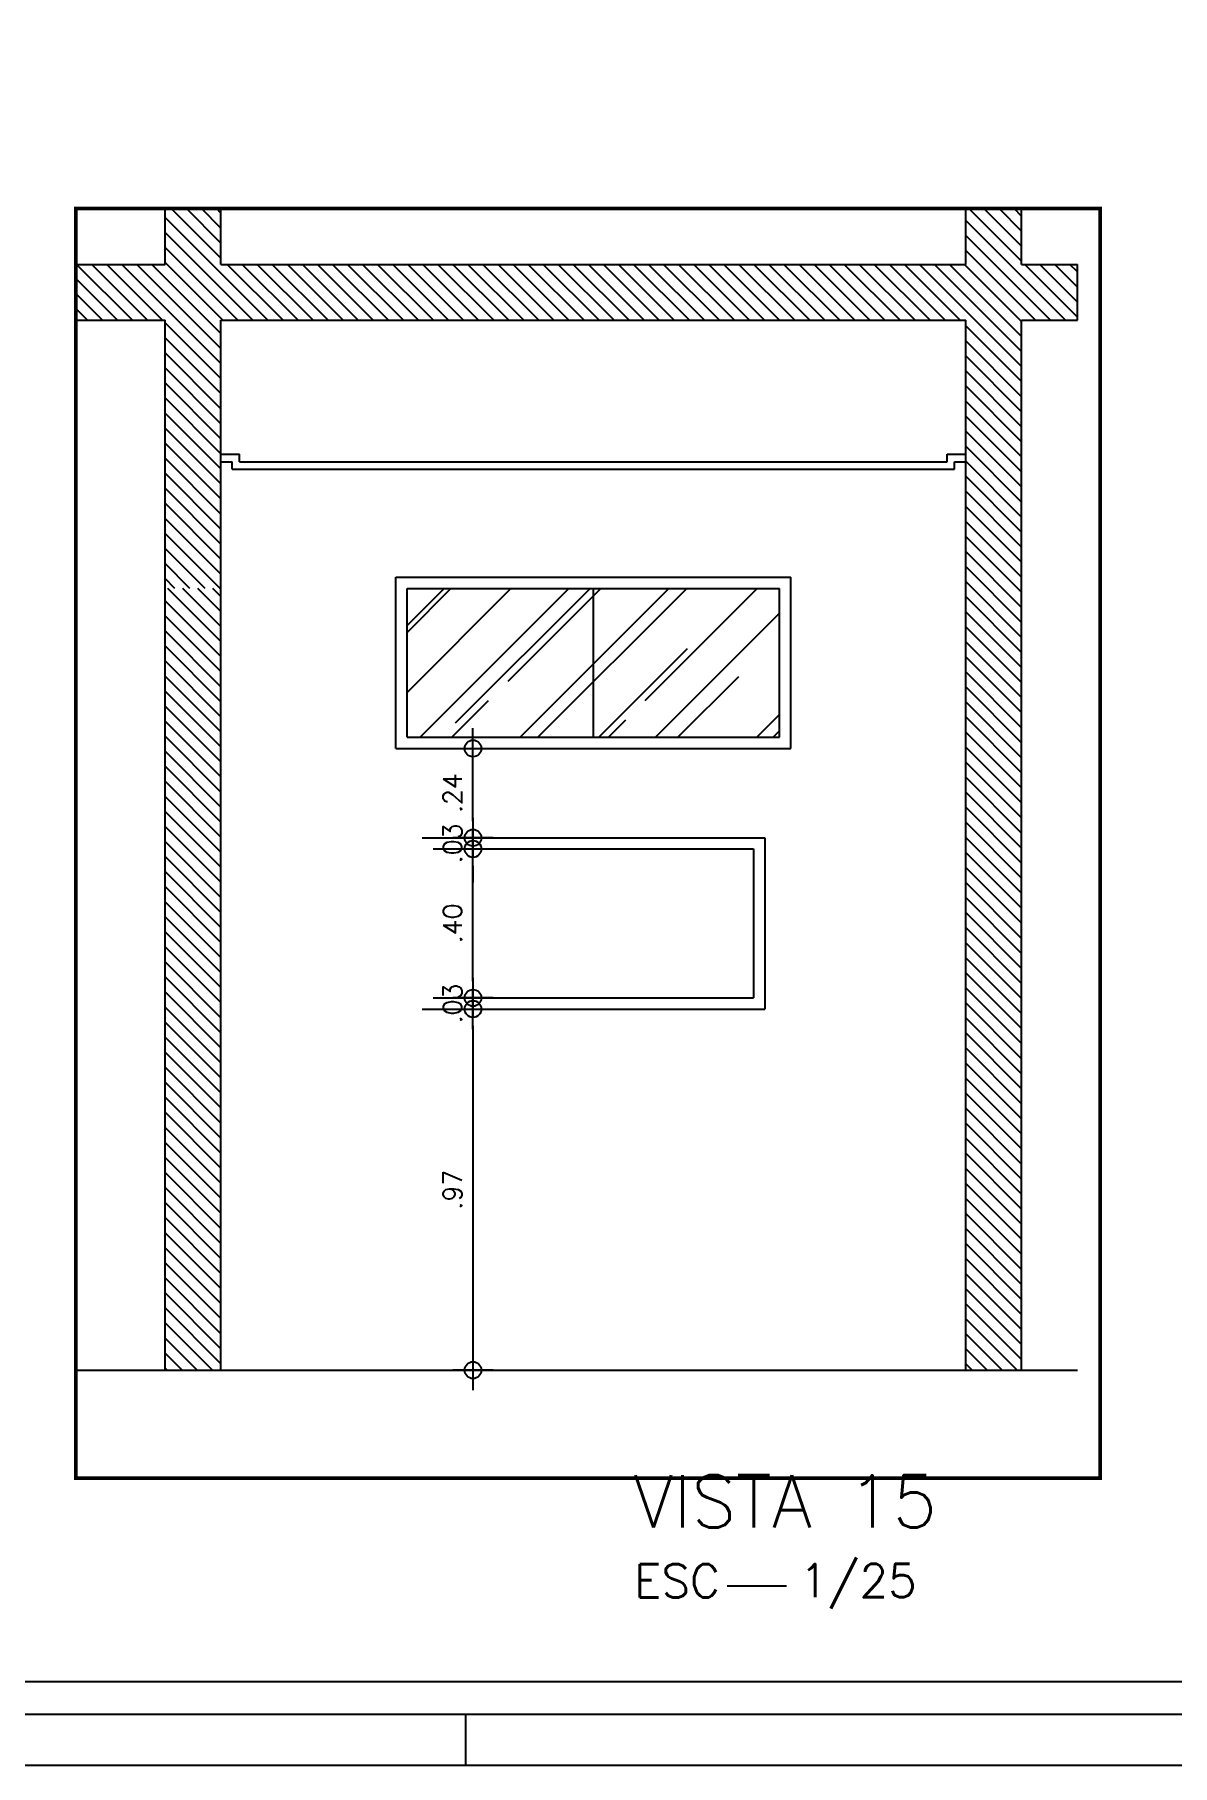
# Model space of a CAD drawing. Header units: millimetres. Extents: x 2182 to 2335, y 1488 to 1614.
# Drawn here: x 2301.333 to 2304.388, y 1503.975 to 1508.624 of the extents above; entities that cross this region are included whole.
import ezdxf

# ---------------------------------------------------------------- set-up
doc = ezdxf.new("R2010")
doc.units = ezdxf.units.MM
doc.linetypes.add('DIVIDE', pattern=[1.25, 0.5, -0.25, 0, -0.25, 0, -0.25])
for name, color, linetype in [('COTA', 250, 'Continuous'), ('Esquadria', 2, 'Continuous'), ('Hachura', 8, 'Continuous'), ('LAYOUT', 7, 'Continuous'), ('PAREDE', 7, 'Continuous'), ('Prancha', 6, 'Continuous'), ('TEXTO', 7, 'Continuous')]:
    doc.layers.add(name, color=color, linetype=linetype)
doc.styles.add('NORMAL', font='romans.shx')
doc.styles.add('ROMANS', font='romans')
doc.dimstyles.new('D25', dxfattribs={"dimtxt": 0.05, "dimasz": 0.045, "dimexe": 0.18, "dimexo": 0.0625, "dimgap": 0.03, "dimtad": 1, "dimzin": 4, "dimdsep": 46, "dimtxsty": 'NORMAL', "dimblk1": 'DOT1', "dimblk2": 'DOT1', "dimsah": 1, "dimcen": 0.045, "dimse1": 1, "dimse2": 1, "dimclrd": 256, "dimclre": 256, "dimclrt": 7, "dimaunit": 1, "dimadec": 0, "dimazin": 0, "dimtfac": 1, "dimtix": 1, "dimtmove": 2, "dimatfit": 3, "dimldrblk": 'SMALL', "dimfxl": 1, "dimtvp": 1.75, "dimtolj": 1, "dimtzin": 0, "dimarcsym": 0})

# ---------------------------------------------------------------- blocks, each defined once
blk = doc.blocks.new('DOT1')
for p, q in [((0, 1.2), (0, -1.2)), ((-1.2, 0), (1.2, 0))]:
    blk.add_line(p, q)
blk.add_circle((0, 0), 0.5)
blk = doc.blocks.new('*D880')
at = {"layer": 'COTA', "linetype": 'Continuous', "lineweight": -2, "transparency": 16777216}
blk.add_line((2302.5097, 1505.9614), (2302.5097, 1505.0814), dxfattribs=at)
at = {"layer": 'Defpoints', "color": 0, "linetype": 'Continuous', "transparency": 16777216}
for p in [(2302.3729, 1506.0064), (2301.8329, 1505.0364), (2302.5097, 1505.0364)]:
    blk.add_point(p, dxfattribs=at)
at = {"layer": 'COTA', "linetype": 'Continuous', "lineweight": -2, "transparency": 16777216, "xscale": 0.045, "yscale": 0.045, "zscale": 0.045}
for p, rotation in [((2302.5097, 1506.0064), 90), ((2302.5097, 1505.0364), 270)]:
    blk.add_blockref('DOT1', p, dxfattribs=dict(at, rotation=rotation))
at = {"layer": 'COTA', "color": 7, "linetype": 'Continuous', "transparency": 16777216, "insert": (2302.4547, 1505.5214), "char_height": 0.05, "attachment_point": 5, "rotation": 90, "style": 'NORMAL'}
blk.add_mtext('\\A1;.97', dxfattribs=at)
blk = doc.blocks.new('_Small')
at = {"color": 0, "linetype": 'ByBlock', "lineweight": -2}
blk.add_circle((0, 0), 0.25, dxfattribs=at)
blk = doc.blocks.new('*D881')
at = {"layer": 'COTA', "linetype": 'Continuous', "lineweight": -2, "transparency": 16777216}
for p, q in [((2302.5097, 1506.0814), (2302.5097, 1506.1264)), ((2302.5097, 1506.0064), (2302.5097, 1506.0364)), ((2302.5097, 1505.9614), (2302.5097, 1505.9164))]:
    blk.add_line(p, q, dxfattribs=at)
at = {"layer": 'Defpoints', "color": 0, "linetype": 'Continuous', "transparency": 16777216}
for p in [(2302.3729, 1506.0064), (2302.4029, 1506.0364), (2302.5097, 1506.0364)]:
    blk.add_point(p, dxfattribs=at)
at = {"layer": 'COTA', "linetype": 'Continuous', "lineweight": -2, "transparency": 16777216, "xscale": 0.045, "yscale": 0.045, "zscale": 0.045}
for p, rotation in [((2302.5097, 1506.0364), 270), ((2302.5097, 1506.0064), 90)]:
    blk.add_blockref('DOT1', p, dxfattribs=dict(at, rotation=rotation))
at = {"layer": 'COTA', "color": 7, "linetype": 'Continuous', "transparency": 16777216, "insert": (2302.4547, 1506.0214), "char_height": 0.05, "attachment_point": 5, "rotation": 90, "style": 'NORMAL'}
blk.add_mtext('\\A1;.03', dxfattribs=at)
blk = doc.blocks.new('*D882')
at = {"layer": 'COTA', "linetype": 'Continuous', "lineweight": -2, "transparency": 16777216}
blk.add_line((2302.5097, 1506.0814), (2302.5097, 1506.3914), dxfattribs=at)
at = {"layer": 'Defpoints', "color": 0, "linetype": 'Continuous', "transparency": 16777216}
for p in [(2302.4029, 1506.4364), (2302.5097, 1506.4364), (2302.4029, 1506.0364)]:
    blk.add_point(p, dxfattribs=at)
at = {"layer": 'COTA', "linetype": 'Continuous', "lineweight": -2, "transparency": 16777216, "xscale": 0.045, "yscale": 0.045, "zscale": 0.045}
for p, rotation in [((2302.5097, 1506.4364), 90), ((2302.5097, 1506.0364), 270)]:
    blk.add_blockref('DOT1', p, dxfattribs=dict(at, rotation=rotation))
at = {"layer": 'COTA', "color": 7, "linetype": 'Continuous', "transparency": 16777216, "insert": (2302.4547, 1506.2364), "char_height": 0.05, "attachment_point": 5, "rotation": 90, "style": 'NORMAL'}
blk.add_mtext('\\A1;.40', dxfattribs=at)
blk = doc.blocks.new('*D883')
at = {"layer": 'COTA', "linetype": 'Continuous', "lineweight": -2, "transparency": 16777216}
for p, q in [((2302.5097, 1506.5114), (2302.5097, 1506.5564)), ((2302.5097, 1506.4364), (2302.5097, 1506.4664)), ((2302.5097, 1506.3914), (2302.5097, 1506.3464))]:
    blk.add_line(p, q, dxfattribs=at)
at = {"layer": 'Defpoints', "color": 0, "linetype": 'Continuous', "transparency": 16777216}
for p in [(2302.3729, 1506.4664), (2302.5097, 1506.4664), (2302.4029, 1506.4364)]:
    blk.add_point(p, dxfattribs=at)
at = {"layer": 'COTA', "linetype": 'Continuous', "lineweight": -2, "transparency": 16777216, "xscale": 0.045, "yscale": 0.045, "zscale": 0.045}
for p, rotation in [((2302.5097, 1506.4664), 270), ((2302.5097, 1506.4364), 90)]:
    blk.add_blockref('DOT1', p, dxfattribs=dict(at, rotation=rotation))
at = {"layer": 'COTA', "color": 7, "linetype": 'Continuous', "transparency": 16777216, "insert": (2302.4547, 1506.4514), "char_height": 0.05, "attachment_point": 5, "rotation": 90, "style": 'NORMAL'}
blk.add_mtext('\\A1;.03', dxfattribs=at)
blk = doc.blocks.new('*D884')
at = {"layer": 'COTA', "linetype": 'Continuous', "lineweight": -2, "transparency": 16777216}
blk.add_line((2302.5097, 1506.5114), (2302.5097, 1506.6614), dxfattribs=at)
at = {"layer": 'Defpoints', "color": 0, "linetype": 'Continuous', "transparency": 16777216}
for p in [(2302.3029, 1506.7064), (2302.5097, 1506.7064), (2302.3729, 1506.4664)]:
    blk.add_point(p, dxfattribs=at)
at = {"layer": 'COTA', "linetype": 'Continuous', "lineweight": -2, "transparency": 16777216, "xscale": 0.045, "yscale": 0.045, "zscale": 0.045}
for p, rotation in [((2302.5097, 1506.7064), 90), ((2302.5097, 1506.4664), 270)]:
    blk.add_blockref('DOT1', p, dxfattribs=dict(at, rotation=rotation))
at = {"layer": 'COTA', "color": 7, "linetype": 'Continuous', "transparency": 16777216, "insert": (2302.4547, 1506.5864), "char_height": 0.05, "attachment_point": 5, "rotation": 90, "style": 'NORMAL'}
blk.add_mtext('\\A1;.24', dxfattribs=at)

msp = doc.modelspace()

# ---------------------------------------------------------------- hatches: boundary and pattern name
at = {"layer": 'Hachura'}
h = msp.add_hatch(dxfattribs=at)
h.set_pattern_fill('ANSI31', color=256, scale=0.009, angle=-90)
h.set_pattern_definition([(315, (-21.99032, -5.233115), (0.02020557627, 0.02020557627), [])])
h.paths.add_polyline_path([(2303.9829, 1507.8564), (2304.1329, 1507.8564), (2304.1329, 1508.0064), (2303.9829, 1508.0064), (2303.9829, 1508.1564), (2303.8329, 1508.1564), (2303.8329, 1508.0064), (2301.8329, 1508.0064), (2301.8329, 1508.1564), (2301.6829, 1508.1564), (2301.6829, 1508.0064), (2301.4429, 1508.0064), (2301.4429, 1507.8564), (2301.6829, 1507.8564), (2301.6829, 1507.1364), (2301.8329, 1507.1364), (2301.8329, 1507.8564), (2303.8329, 1507.8564), (2303.8329, 1505.0364), (2303.9829, 1505.0364)])
h = msp.add_hatch(dxfattribs=at)
h.set_pattern_fill('ANSI31', color=256, scale=0.009, angle=-90)
h.set_pattern_definition([(315, (-37.043226, -5.111275), (0.02020557627, 0.02020557627), [])])
h.paths.add_polyline_path([(2301.8329, 1507.1364), (2301.6829, 1507.1364), (2301.6829, 1505.0364), (2301.8329, 1505.0364)])
h = msp.add_hatch(dxfattribs=at)
h.set_pattern_fill('AR-RROOF', color=1, scale=0.0088, angle=45)
h.set_pattern_definition([(45, (-37.04323, -5.11127), (0.18966301, 0.505768025), [3.3528, -0.44704, 1.1176, -0.22352]), (45, (-36.91204, -4.82204), (-0.368262343, 0.052157328), [0.67056, -0.0737616, 1.34112, -0.16764]), (45, (-37.09854, -4.8979), (0.71597786, 0.92776822), [1.78816, -0.312928, 0.89408, -0.22352])])
h.paths.add_polyline_path([(2303.3329, 1506.7364), (2303.3329, 1507.1364), (2302.8329, 1507.1364), (2302.8329, 1506.7364)])
h.paths.add_polyline_path([(2302.8329, 1506.7364), (2302.8329, 1507.1364), (2302.3329, 1507.1364), (2302.3329, 1506.7364)])

# ---------------------------------------------------------------- linework, layer by layer
at = {"layer": 'Esquadria'}
for p, q in [((2302.3029, 1506.7064), (2302.3029, 1507.1664)), ((2302.3029, 1507.1664), (2303.3629, 1507.1664)), ((2303.3629, 1506.7064), (2303.3629, 1507.1664)), ((2302.3329, 1506.7364), (2302.3329, 1507.1364)), ((2302.3329, 1507.1364), (2303.3329, 1507.1364)), ((2302.8329, 1506.7364), (2302.8329, 1507.1364)), ((2303.3329, 1506.7364), (2303.3329, 1507.1364)), ((2302.3029, 1506.7064), (2303.3629, 1506.7064)), ((2302.3329, 1506.7364), (2303.3329, 1506.7364))]:
    msp.add_line(p, q, dxfattribs=at)
at = {"layer": 'LAYOUT', "color": 2}
for p, q in [((2302.3729, 1506.4664), (2303.2929, 1506.4664)), ((2303.2929, 1506.4664), (2303.2929, 1506.0064)), ((2302.4029, 1506.4364), (2303.2629, 1506.4364)), ((2303.2629, 1506.4364), (2303.2629, 1506.0364)), ((2302.3729, 1506.0064), (2303.2929, 1506.0064)), ((2302.4029, 1506.0364), (2303.2629, 1506.0364))]:
    msp.add_line(p, q, dxfattribs=at)
at = {"layer": 'PAREDE'}
for p, q in [((2301.4429, 1507.8564), (2301.4429, 1508.1564)), ((2301.4429, 1508.1564), (2301.8329, 1508.1564)), ((2301.6829, 1508.0064), (2301.6829, 1508.1564)), ((2301.8329, 1508.0064), (2301.8329, 1508.1564)), ((2303.8329, 1508.0064), (2303.8329, 1508.1564)), ((2303.8329, 1508.1564), (2303.9829, 1508.1564)), ((2303.9829, 1508.0064), (2303.9829, 1508.1564)), ((2301.4429, 1507.8564), (2301.4429, 1508.0064)), ((2301.4429, 1508.0064), (2301.6829, 1508.0064)), ((2301.8329, 1508.0064), (2303.8329, 1508.0064)), ((2303.9829, 1508.0064), (2304.1329, 1508.0064)), ((2304.1329, 1507.8564), (2304.1329, 1508.0064)), ((2301.4429, 1507.8564), (2301.6829, 1507.8564)), ((2301.6829, 1505.0364), (2301.6829, 1507.8564)), ((2301.8329, 1505.0364), (2301.8329, 1507.8564)), ((2301.8329, 1507.8564), (2303.8329, 1507.8564)), ((2303.8329, 1505.0364), (2303.8329, 1507.8564)), ((2303.9829, 1505.0364), (2303.9829, 1507.8564)), ((2303.9829, 1507.8564), (2304.1329, 1507.8564)), ((2301.8329, 1507.4964), (2301.8829, 1507.4964)), ((2301.8829, 1507.4764), (2301.8829, 1507.4964)), ((2303.7829, 1507.4764), (2303.7829, 1507.4964)), ((2303.7829, 1507.4964), (2303.8329, 1507.4964)), ((2301.8329, 1507.4764), (2301.8629, 1507.4764)), ((2301.8629, 1507.4564), (2301.8629, 1507.4764)), ((2301.8629, 1507.4564), (2303.8029, 1507.4564)), ((2301.8829, 1507.4764), (2303.7829, 1507.4764)), ((2303.8029, 1507.4564), (2303.8029, 1507.4764)), ((2303.8029, 1507.4764), (2303.8329, 1507.4764)), ((2301.4429, 1505.0364), (2304.1329, 1505.0364))]:
    msp.add_line(p, q, dxfattribs=at)
at = {"layer": 'Prancha', "color": 7}
for p, q in [((2303.1919, 1504.4568), (2303.3518, 1504.4568)), ((2302.4906, 1503.9749), (2302.4906, 1504.1124)), ((2310.4906, 1503.9749), (2290.9781, 1503.9749))]:
    msp.add_line(p, q, dxfattribs=at)
at = {"layer": 'Prancha'}
msp.add_lwpolyline([(2310.3531, 1517.9374), (2291.1156, 1517.9374), (2291.1156, 1504.1124), (2310.3531, 1504.1124)], close=True, dxfattribs=at)
at = {"layer": 'Prancha', "color": 2}
msp.add_lwpolyline([(2307.6789, 1517.8499), (2291.2031, 1517.8499), (2291.2031, 1504.1999), (2307.6789, 1504.1999)], close=True, dxfattribs=at)
at = {"layer": 'TEXTO', "color": 96, "linetype": 'DIVIDE', "const_width": 0.01}
msp.add_lwpolyline([(2304.1935, 1504.7465), (2301.4429, 1504.7465), (2301.4429, 1508.1564), (2304.1935, 1508.1564)], close=True, dxfattribs=at)

# ---------------------------------------------------------------- texts
at = {"layer": 'Prancha', "color": 2, "insert": (2302.9401, 1504.6842), "char_height": 0.14, "attachment_point": 4, "style": 'ROMANS'}
msp.add_mtext('VISTA 15', dxfattribs=at)
at = {"layer": 'Prancha', "color": 7, "char_height": 0.0896, "attachment_point": 4, "style": 'ROMANS'}
for s, insert in [('ESC', (2302.9426, 1504.4707)), ('1/25', (2303.3862, 1504.4564))]:
    msp.add_mtext(s, dxfattribs=dict(at, insert=insert))

# ---------------------------------------------------------------- dimensions: what is measured, and where the dimension line sits
at = {"layer": 'COTA', "color": 2, "linetype": 'Continuous'}
for base, p1, p2, picture, middle in [((2302.5097, 1506.7064), (2302.3729, 1506.4664), (2302.3029, 1506.7064), '*D884', (2302.4547, 1506.5864)), ((2302.5097, 1506.4664), (2302.4029, 1506.4364), (2302.3729, 1506.4664), '*D883', (2302.4547, 1506.4514)), ((2302.5097, 1506.4364), (2302.4029, 1506.0364), (2302.4029, 1506.4364), '*D882', (2302.4547, 1506.2364)), ((2302.5097, 1506.0364), (2302.3729, 1506.0064), (2302.4029, 1506.0364), '*D881', (2302.4547, 1506.0214)), ((2302.5097, 1505.0364), (2302.3729, 1506.0064), (2301.8329, 1505.0364), '*D880', (2302.4547, 1505.5214))]:
    dim = msp.add_linear_dim(base=base, p1=p1, p2=p2, angle=90, dimstyle='D25', dxfattribs=at)
    dim.commit()
    dim.dimension.update_dxf_attribs({"geometry": picture, "text_midpoint": middle})

doc.saveas('drawing.dxf')
